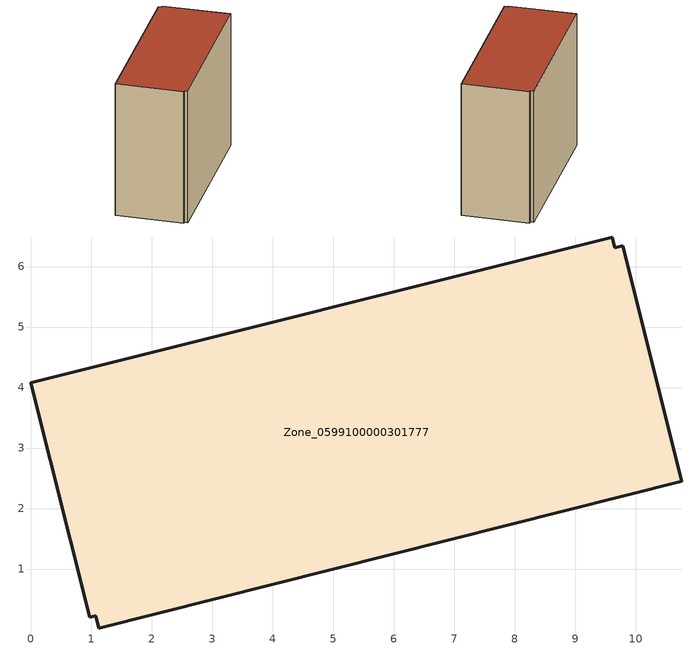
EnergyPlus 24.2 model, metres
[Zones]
Zone_0599100000301777
 floor ground (C_G): 0.97,0.2 0,4.08 9.61,6.49 9.66,6.31 9.79,6.34 10.76,2.45 1.12,0.03 1.08,0.23 z0
 wall outside (C_F): 1.12,0.03 10.76,2.45 9.79,6.34 9.66,6.31 9.61,6.49 0,4.08 0.97,0.2 1.08,0.23 1.12,0.03 z0:8.38
 roof outside (C_R): 0,4.08 0.97,0.2 1.08,0.23 1.12,0.03 10.76,2.45 9.79,6.34 9.66,6.31 9.61,6.49 z8.38
[BUILDING]
Pand.0599100000301777: North Axis=0; Terrain=City; Loads Convergence Tolerance Value=0.04; Temperature Convergence Tolerance Value=0.4; Solar Distribution=FullExterior; Maximum Number of Warmup Days=25; Minimum Number of Warmup Days=1
[Site:Location]
Rotterdam.The.Hague.AP_ZH_NLD Design_Conditions: Latitude=51.96; Longitude=4.45; Time Zone=1; Elevation=-4.5
[SITE:GROUNDTEMPERATURE:BUILDINGSURFACE]
18, 18, 18, 18, 18, 18, 18, 18, 18, 18, 18, 18
[MATERIAL] Thermal Absorptance=0.9; Solar Absorptance=0.7; Visible Absorptance=0.7
Name | Roughness | Thickness | Conductivity | Density | Specific Heat
G.TI.1992-2005 | MediumSmooth | 0.15 | 0.06 | 540 | 1210
F.TI.1992-2005 | Rough | 0.3 | 0.12 | 1920 | 840
R.TI.1992-2005 | MediumRough | 0.2 | 0.08 | 1500 | 1000
[CONSTRUCTION]
C_G: G.TI.1992-2005
C_F: F.TI.1992-2005
C_R: R.TI.1992-2005
[ZONE]
Zone_0599100000301777: Type=1; Multiplier=1; Ceiling Height=Autocalculate; Volume=Autocalculate; Floor Area=autocalculate; Part of Total Floor Area=Yes
[ZONEINFILTRATION:DESIGNFLOWRATE]
Infil_Zone_0599100000301777: Zone or ZoneList or Space or SpaceList=Zone_0599100000301777; Schedule=AlwaysOn; Design Flow Rate Calculation Method=Flow/Area; Flow Rate per Floor Area=0.0015; Constant Term Coefficient=1; Temperature Term Coefficient=0; Velocity Term Coefficient=0; Velocity Squared Term Coefficient=0
[HVACTEMPLATE:ZONE:IDEALLOADSAIRSYSTEM]
Zone_0599100000301777: Maximum Heating Supply Air Temperature=50; Minimum Cooling Supply Air Temperature=13; Maximum Heating Supply Air Humidity Ratio=0.0156; Minimum Cooling Supply Air Humidity Ratio=0.0077; Heating Limit=NoLimit; Cooling Limit=NoLimit; Dehumidification Control Type=ConstantSensibleHeatRatio; Cooling Sensible Heat Ratio=0.7; Dehumidification Setpoint=60; Humidification Control Type=None; Humidification Setpoint=30; Outdoor Air Method=None; Outdoor Air Flow Rate per Person=0.00944; Outdoor Air Flow Rate per Zone Floor Area=0; Outdoor Air Flow Rate per Zone=0; Demand Controlled Ventilation Type=None; Outdoor Air Economizer Type=NoEconomizer; Heat Recovery Type=None; Sensible Heat Recovery Effectiveness=0.7; Latent Heat Recovery Effectiveness=0.65
[ZONECONTROL:THERMOSTAT]
ThermostatControl_Zone_0599100000301777: Zone or ZoneList=Zone_0599100000301777; Control Type Schedule=DualSetpointControlType; Control 1=Thermostat_Zone_0599100000301777; Temperature Difference Between Cutout And Setpoint=0
[THERMOSTATSETPOINT:DUALSETPOINT]
Thermostat_Zone_0599100000301777: Heating Setpoint Temperature Schedule=HeatingSetpoint_Zone_0599100000301777; Cooling Setpoint Temperature Schedule=CoolingSetpoint_Zone_0599100000301777
[SCHEDULE:COMPACT]
HeatingSetpoint_Zone_0599100000301777: Through: 12/31, For: AllDays, Until: 24:00, 21
CoolingSetpoint_Zone_0599100000301777: Through: 12/31, For: AllDays, Until: 24:00, 24
DualSetpointControlType: Through: 12/31, For: AllDays, Until: 24:00, 4
AlwaysOn: Through: 12/31, For: AllDays, Until: 24:00, 1
